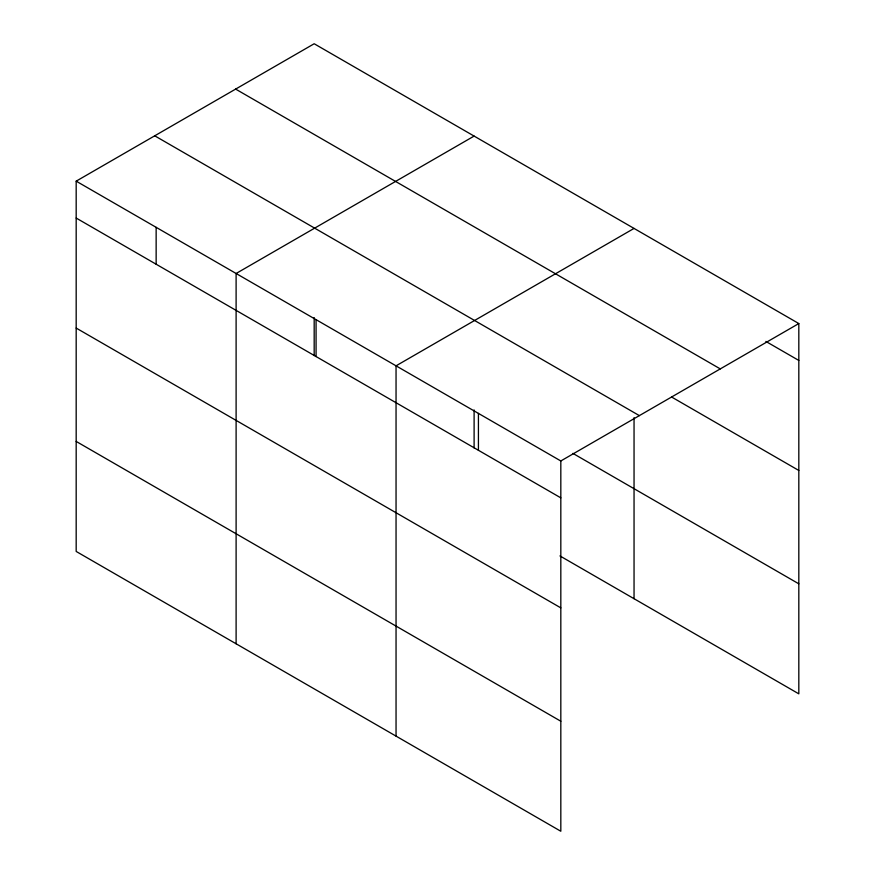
<?xml version="1.0" encoding="UTF-8"?>
<svg xmlns="http://www.w3.org/2000/svg" width="875" height="875" viewBox="0 0 875 875"><rect width="100%" height="100%" fill="white"/><g stroke="black" fill="none" stroke-linecap="round" stroke-linejoin="round"><path stroke-width="1.31" d="M560.82 607.873L560.82 460.961L76.18 181.158L76.18 551.447L560.82 831.25L560.82 607.873L76.18 328.07M559.956 555.931L798.82 693.842L798.82 323.553L314.18 43.75L76.18 181.158M474.108 136.084L236.108 273.492L236.108 643.781M634.047 228.419L396.047 365.827L396.047 736.116M560.82 460.961L798.82 323.553M765.866 341.425L798.82 360.445M235.637 89.097L720.278 368.9M671.705 397.075L798.82 470.466M154.722 135.811L639.362 415.625M572.895 453.381L798.82 583.822M76.18 218.05L560.82 497.853M76.18 441.427L560.82 721.23M634.047 417.67L634.047 598.708M478.428 413.394L478.428 450.286M474.108 409.938L474.108 447.967M316.072 319.659L316.072 356.552M314.18 317.592L314.18 355.633M156.144 227.325L156.144 264.217"/></g></svg>
